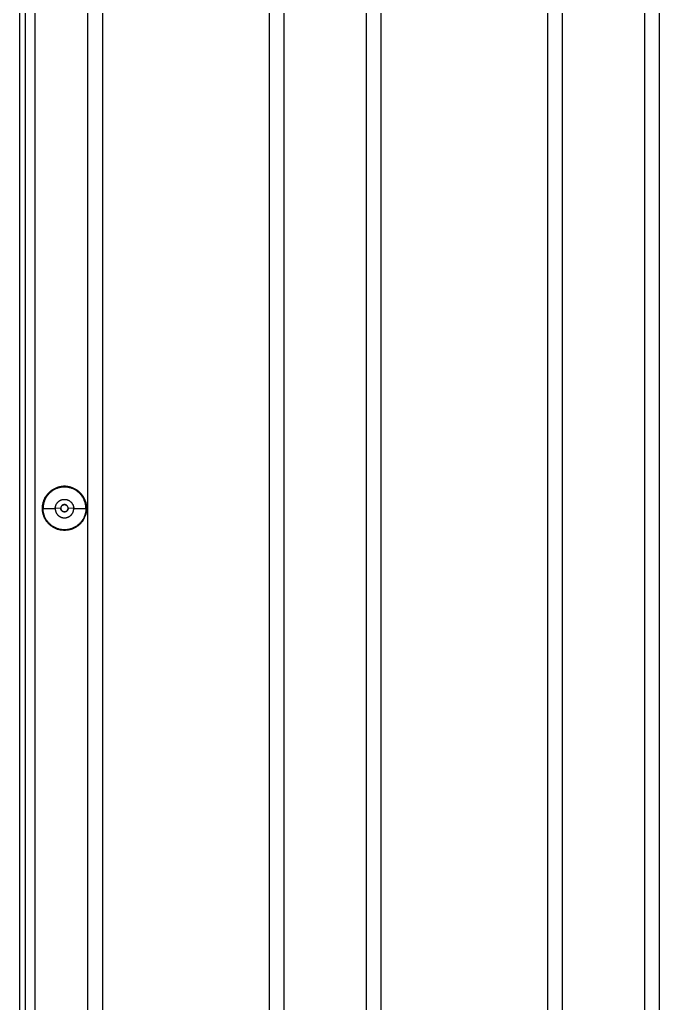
# Model space of a CAD drawing. Header units: millimetres. Extents: x -1283 to 2747, y -259 to 2557.
# Drawn here: x 1142.2 to 1272.4, y 1481.7 to 1682.1 of the extents above; entities that cross this region are included whole.
import ezdxf

# ---------------------------------------------------------------- set-up
doc = ezdxf.new("R2010")
doc.units = ezdxf.units.MM
doc.header["$MEASUREMENT"] = 0
doc.layers.add('Utwórz2D linie widoczne', color=7, linetype='Continuous', true_color=0x000000)

msp = doc.modelspace()

# ---------------------------------------------------------------- linework, layer by layer
at = {"layer": 'Utwórz2D linie widoczne'}
for p, q in [((1142.15, 1341.72), (1142.15, 2061.38)), ((1155.98, 2055.65), (1155.98, 1346.65)), ((1158.98, 2055.65), (1158.98, 1346.65)), ((1192.98, 1346.65), (1192.98, 2055.65)), ((1195.98, 1346.65), (1195.98, 2055.65)), ((1212.68, 2055.65), (1212.68, 1346.65)), ((1215.68, 2055.65), (1215.68, 1346.65)), ((1249.68, 1346.65), (1249.68, 2055.65)), ((1252.68, 1346.65), (1252.68, 2055.65)), ((1269.38, 2055.65), (1269.38, 1346.65)), ((1272.38, 2055.65), (1272.38, 1346.65)), ((1143.27, 2040.3), (1143.27, 1343.15)), ((1145.27, 1343.38), (1145.27, 2031.14)), ((1149.81, 1586.81), (1149.66, 1586.75)), ((1149.73, 1586.77), (1149.88, 1586.82)), ((1149.96, 1586.85), (1149.81, 1586.81)), ((1149.88, 1586.82), (1150.03, 1586.87)), ((1150.11, 1586.9), (1149.96, 1586.85)), ((1150.03, 1586.87), (1150.18, 1586.91)), ((1150.26, 1586.94), (1150.11, 1586.9)), ((1150.18, 1586.91), (1150.34, 1586.94)), ((1150.42, 1586.97), (1150.26, 1586.94)), ((1150.34, 1586.94), (1150.49, 1586.97)), ((1150.51, 1586.83), (1150.36, 1586.8)), ((1150.57, 1586.99), (1150.42, 1586.97)), ((1150.49, 1586.97), (1150.65, 1587)), ((1150.66, 1586.85), (1150.51, 1586.83)), ((1150.72, 1587.02), (1150.57, 1586.99)), ((1150.65, 1587), (1150.8, 1587.02)), ((1150.82, 1586.87), (1150.66, 1586.85)), ((1150.88, 1587.03), (1150.72, 1587.02)), ((1150.8, 1587.02), (1150.96, 1587.03)), ((1150.97, 1586.88), (1150.82, 1586.87)), ((1151.04, 1587.04), (1150.88, 1587.03)), ((1150.96, 1587.03), (1151.11, 1587.04)), ((1151.12, 1586.89), (1150.97, 1586.88)), ((1151.19, 1587.05), (1151.04, 1587.04)), ((1151.11, 1587.04), (1151.27, 1587.04)), ((1151.27, 1586.89), (1151.12, 1586.89)), ((1151.35, 1587.05), (1151.19, 1587.05)), ((1151.27, 1587.04), (1151.43, 1587.04)), ((1151.42, 1586.89), (1151.27, 1586.89)), ((1151.51, 1587.04), (1151.35, 1587.05)), ((1151.57, 1586.88), (1151.42, 1586.89)), ((1151.43, 1587.04), (1151.58, 1587.03)), ((1151.66, 1587.03), (1151.51, 1587.04)), ((1151.73, 1586.87), (1151.57, 1586.88)), ((1151.58, 1587.03), (1151.74, 1587.02)), ((1151.82, 1587.02), (1151.66, 1587.03)), ((1151.88, 1586.85), (1151.73, 1586.87)), ((1151.74, 1587.02), (1151.9, 1587)), ((1151.97, 1586.99), (1151.82, 1587.02)), ((1152.03, 1586.83), (1151.88, 1586.85)), ((1151.9, 1587), (1152.05, 1586.97)), ((1152.13, 1586.97), (1151.97, 1586.99)), ((1152.18, 1586.8), (1152.03, 1586.83)), ((1152.05, 1586.97), (1152.2, 1586.94)), ((1152.28, 1586.94), (1152.13, 1586.97)), ((1152.2, 1586.94), (1152.36, 1586.91)), ((1152.43, 1586.9), (1152.28, 1586.94)), ((1152.36, 1586.91), (1152.51, 1586.87)), ((1152.58, 1586.85), (1152.43, 1586.9)), ((1152.51, 1586.87), (1152.66, 1586.82)), ((1152.73, 1586.81), (1152.58, 1586.85)), ((1152.66, 1586.82), (1152.81, 1586.77)), ((1152.88, 1586.75), (1152.73, 1586.81)), ((1147.42, 1584.88), (1147.34, 1584.75)), ((1147.38, 1584.8), (1147.46, 1584.93)), ((1147.51, 1585.02), (1147.42, 1584.88)), ((1147.46, 1584.93), (1147.54, 1585.06)), ((1147.57, 1584.85), (1147.5, 1584.72)), ((1147.59, 1585.15), (1147.51, 1585.02)), ((1147.54, 1585.06), (1147.63, 1585.19)), ((1147.66, 1584.98), (1147.57, 1584.85)), ((1147.69, 1585.27), (1147.59, 1585.15)), ((1147.63, 1585.19), (1147.73, 1585.32)), ((1147.74, 1585.1), (1147.66, 1584.98)), ((1147.78, 1585.39), (1147.69, 1585.27)), ((1147.73, 1585.32), (1147.83, 1585.44)), ((1147.84, 1585.22), (1147.74, 1585.1)), ((1147.88, 1585.51), (1147.78, 1585.39)), ((1147.83, 1585.44), (1147.93, 1585.56)), ((1147.93, 1585.34), (1147.84, 1585.22)), ((1147.99, 1585.63), (1147.88, 1585.51)), ((1147.93, 1585.56), (1148.04, 1585.67)), ((1148.03, 1585.45), (1147.93, 1585.34)), ((1148.1, 1585.74), (1147.99, 1585.63)), ((1148.14, 1585.57), (1148.03, 1585.45)), ((1148.04, 1585.67), (1148.15, 1585.78)), ((1148.21, 1585.85), (1148.1, 1585.74)), ((1148.24, 1585.67), (1148.14, 1585.57)), ((1148.15, 1585.78), (1148.26, 1585.89)), ((1148.33, 1585.95), (1148.21, 1585.85)), ((1148.35, 1585.78), (1148.24, 1585.67)), ((1148.26, 1585.89), (1148.38, 1585.99)), ((1148.45, 1586.06), (1148.33, 1585.95)), ((1148.47, 1585.88), (1148.35, 1585.78)), ((1148.38, 1585.99), (1148.5, 1586.09)), ((1148.57, 1586.15), (1148.45, 1586.06)), ((1148.59, 1585.97), (1148.47, 1585.88)), ((1148.5, 1586.09), (1148.63, 1586.19)), ((1148.7, 1586.24), (1148.57, 1586.15)), ((1148.71, 1586.06), (1148.59, 1585.97)), ((1148.63, 1586.19), (1148.76, 1586.28)), ((1148.83, 1586.33), (1148.7, 1586.24)), ((1148.83, 1586.15), (1148.71, 1586.06)), ((1148.76, 1586.28), (1148.89, 1586.36)), ((1148.96, 1586.41), (1148.83, 1586.33)), ((1148.96, 1586.23), (1148.83, 1586.15)), ((1148.89, 1586.36), (1149.02, 1586.44)), ((1149.1, 1586.49), (1148.96, 1586.41)), ((1149.09, 1586.31), (1148.96, 1586.23)), ((1149.02, 1586.44), (1149.16, 1586.52)), ((1149.23, 1586.38), (1149.09, 1586.31)), ((1149.24, 1586.56), (1149.1, 1586.49)), ((1149.16, 1586.52), (1149.3, 1586.59)), ((1149.36, 1586.45), (1149.23, 1586.38)), ((1149.38, 1586.63), (1149.24, 1586.56)), ((1149.3, 1586.59), (1149.44, 1586.66)), ((1149.5, 1586.52), (1149.36, 1586.45)), ((1149.52, 1586.7), (1149.38, 1586.63)), ((1149.44, 1586.66), (1149.59, 1586.72)), ((1149.64, 1586.58), (1149.5, 1586.52)), ((1149.66, 1586.75), (1149.52, 1586.7)), ((1149.59, 1586.72), (1149.73, 1586.77)), ((1149.78, 1586.63), (1149.64, 1586.58)), ((1149.92, 1586.68), (1149.78, 1586.63)), ((1150.07, 1586.72), (1149.92, 1586.68)), ((1150.22, 1586.76), (1150.07, 1586.72)), ((1150.36, 1586.8), (1150.22, 1586.76)), ((1152.32, 1586.76), (1152.18, 1586.8)), ((1152.47, 1586.72), (1152.32, 1586.76)), ((1152.62, 1586.68), (1152.47, 1586.72)), ((1152.76, 1586.63), (1152.62, 1586.68)), ((1152.9, 1586.58), (1152.76, 1586.63)), ((1152.81, 1586.77), (1152.95, 1586.72)), ((1153.02, 1586.7), (1152.88, 1586.75)), ((1153.04, 1586.52), (1152.9, 1586.58)), ((1152.95, 1586.72), (1153.1, 1586.66)), ((1153.17, 1586.63), (1153.02, 1586.7)), ((1153.18, 1586.45), (1153.04, 1586.52)), ((1153.1, 1586.66), (1153.24, 1586.59)), ((1153.31, 1586.56), (1153.17, 1586.63)), ((1153.32, 1586.38), (1153.18, 1586.45)), ((1153.24, 1586.59), (1153.38, 1586.52)), ((1153.44, 1586.49), (1153.31, 1586.56)), ((1153.45, 1586.31), (1153.32, 1586.38)), ((1153.38, 1586.52), (1153.52, 1586.44)), ((1153.58, 1586.41), (1153.44, 1586.49)), ((1153.58, 1586.23), (1153.45, 1586.31)), ((1153.52, 1586.44), (1153.65, 1586.36)), ((1153.71, 1586.33), (1153.58, 1586.41)), ((1153.71, 1586.15), (1153.58, 1586.23)), ((1153.65, 1586.36), (1153.78, 1586.28)), ((1153.84, 1586.24), (1153.71, 1586.33)), ((1153.83, 1586.06), (1153.71, 1586.15)), ((1153.78, 1586.28), (1153.91, 1586.19)), ((1153.95, 1585.97), (1153.83, 1586.06)), ((1153.97, 1586.15), (1153.84, 1586.24)), ((1153.91, 1586.19), (1154.04, 1586.09)), ((1154.07, 1585.88), (1153.95, 1585.97)), ((1154.09, 1586.06), (1153.97, 1586.15)), ((1154.04, 1586.09), (1154.16, 1585.99)), ((1154.19, 1585.78), (1154.07, 1585.88)), ((1154.21, 1585.95), (1154.09, 1586.06)), ((1154.16, 1585.99), (1154.28, 1585.89)), ((1154.3, 1585.67), (1154.19, 1585.78)), ((1154.33, 1585.85), (1154.21, 1585.95)), ((1154.28, 1585.89), (1154.39, 1585.78)), ((1154.41, 1585.57), (1154.3, 1585.67)), ((1154.44, 1585.74), (1154.33, 1585.85)), ((1154.39, 1585.78), (1154.5, 1585.67)), ((1154.51, 1585.45), (1154.41, 1585.57)), ((1154.55, 1585.63), (1154.44, 1585.74)), ((1154.5, 1585.67), (1154.61, 1585.56)), ((1154.61, 1585.34), (1154.51, 1585.45)), ((1154.66, 1585.51), (1154.55, 1585.63)), ((1154.61, 1585.56), (1154.71, 1585.44)), ((1154.71, 1585.22), (1154.61, 1585.34)), ((1154.76, 1585.39), (1154.66, 1585.51)), ((1154.71, 1585.44), (1154.81, 1585.32)), ((1154.8, 1585.1), (1154.71, 1585.22)), ((1154.86, 1585.27), (1154.76, 1585.39)), ((1154.88, 1584.98), (1154.8, 1585.1)), ((1154.81, 1585.32), (1154.91, 1585.19)), ((1154.95, 1585.15), (1154.86, 1585.27)), ((1154.97, 1584.85), (1154.88, 1584.98)), ((1154.91, 1585.19), (1155, 1585.06)), ((1155.04, 1585.02), (1154.95, 1585.15)), ((1155.05, 1584.72), (1154.97, 1584.85)), ((1155, 1585.06), (1155.08, 1584.93)), ((1155.12, 1584.88), (1155.04, 1585.02)), ((1155.08, 1584.93), (1155.16, 1584.8)), ((1155.2, 1584.75), (1155.12, 1584.88)), ((1146.77, 1582.71), (1146.78, 1582.87)), ((1146.78, 1582.87), (1146.8, 1583.02)), ((1146.8, 1583.02), (1146.82, 1583.18)), ((1146.82, 1583.18), (1146.84, 1583.33)), ((1146.84, 1583.33), (1146.87, 1583.49)), ((1146.87, 1583.49), (1146.91, 1583.64)), ((1146.93, 1583.74), (1146.89, 1583.59)), ((1146.91, 1583.64), (1146.95, 1583.79)), ((1146.92, 1582.84), (1146.91, 1582.69)), ((1146.93, 1583), (1146.92, 1582.84)), ((1146.97, 1583.89), (1146.93, 1583.74)), ((1146.95, 1583.15), (1146.93, 1583)), ((1146.95, 1583.79), (1146.99, 1583.94)), ((1146.98, 1583.3), (1146.95, 1583.15)), ((1147.02, 1584.04), (1146.97, 1583.89)), ((1147, 1583.45), (1146.98, 1583.3)), ((1146.99, 1583.94), (1147.04, 1584.09)), ((1147.04, 1583.59), (1147, 1583.45)), ((1147.08, 1584.18), (1147.02, 1584.04)), ((1147.04, 1584.09), (1147.1, 1584.24)), ((1147.08, 1583.74), (1147.04, 1583.59)), ((1147.14, 1584.33), (1147.08, 1584.18)), ((1147.12, 1583.89), (1147.08, 1583.74)), ((1147.1, 1584.24), (1147.16, 1584.38)), ((1147.17, 1584.03), (1147.12, 1583.89)), ((1147.2, 1584.47), (1147.14, 1584.33)), ((1147.16, 1584.38), (1147.23, 1584.52)), ((1147.23, 1584.17), (1147.17, 1584.03)), ((1147.27, 1584.61), (1147.2, 1584.47)), ((1147.23, 1584.52), (1147.3, 1584.66)), ((1147.29, 1584.31), (1147.23, 1584.17)), ((1147.34, 1584.75), (1147.27, 1584.61)), ((1147.35, 1584.45), (1147.29, 1584.31)), ((1147.3, 1584.66), (1147.38, 1584.8)), ((1147.42, 1584.59), (1147.35, 1584.45)), ((1147.5, 1584.72), (1147.42, 1584.59)), ((1149.4, 1582.76), (1149.41, 1582.83)), ((1149.41, 1582.83), (1149.43, 1582.89)), ((1149.43, 1582.89), (1149.44, 1582.96)), ((1149.44, 1582.96), (1149.46, 1583.02)), ((1149.46, 1583.02), (1149.48, 1583.08)), ((1149.48, 1583.08), (1149.5, 1583.14)), ((1149.5, 1583.14), (1149.52, 1583.21)), ((1149.52, 1583.21), (1149.55, 1583.27)), ((1149.55, 1583.27), (1149.58, 1583.33)), ((1149.58, 1583.33), (1149.61, 1583.38)), ((1149.61, 1583.38), (1149.64, 1583.44)), ((1149.64, 1583.44), (1149.67, 1583.5)), ((1149.67, 1583.5), (1149.71, 1583.55)), ((1149.71, 1583.55), (1149.75, 1583.61)), ((1149.75, 1583.61), (1149.79, 1583.66)), ((1149.79, 1583.66), (1149.83, 1583.71)), ((1149.83, 1583.71), (1149.87, 1583.76)), ((1149.87, 1583.76), (1149.91, 1583.81)), ((1149.91, 1583.81), (1149.96, 1583.85)), ((1149.96, 1583.85), (1150.01, 1583.9)), ((1150.01, 1583.9), (1150.06, 1583.94)), ((1150.06, 1583.94), (1150.11, 1583.98)), ((1150.11, 1583.98), (1150.16, 1584.02)), ((1150.16, 1584.02), (1150.22, 1584.06)), ((1150.22, 1584.06), (1150.27, 1584.1)), ((1150.27, 1584.1), (1150.33, 1584.13)), ((1150.33, 1584.13), (1150.39, 1584.16)), ((1150.39, 1584.16), (1150.44, 1584.19)), ((1150.44, 1584.19), (1150.5, 1584.22)), ((1150.5, 1584.22), (1150.56, 1584.25)), ((1150.56, 1584.25), (1150.63, 1584.27)), ((1150.57, 1582.84), (1150.56, 1582.82)), ((1150.56, 1582.82), (1150.56, 1582.79)), ((1150.58, 1582.87), (1150.57, 1582.84)), ((1150.59, 1582.89), (1150.58, 1582.87)), ((1150.61, 1582.91), (1150.59, 1582.89)), ((1150.62, 1582.94), (1150.61, 1582.91)), ((1150.63, 1582.96), (1150.62, 1582.94)), ((1150.63, 1584.27), (1150.69, 1584.29)), ((1150.65, 1582.98), (1150.63, 1582.96)), ((1150.66, 1583), (1150.65, 1582.98)), ((1150.68, 1583.02), (1150.66, 1583)), ((1150.69, 1583.04), (1150.68, 1583.02)), ((1150.69, 1584.29), (1150.75, 1584.31)), ((1150.71, 1583.06), (1150.69, 1583.04)), ((1150.73, 1583.08), (1150.71, 1583.06)), ((1150.74, 1583.1), (1150.73, 1583.08)), ((1150.76, 1583.12), (1150.74, 1583.1)), ((1150.75, 1584.31), (1150.81, 1584.33)), ((1150.78, 1583.13), (1150.76, 1583.12)), ((1150.8, 1583.15), (1150.78, 1583.13)), ((1150.82, 1583.17), (1150.8, 1583.15)), ((1150.81, 1584.33), (1150.88, 1584.34)), ((1150.84, 1583.18), (1150.82, 1583.17)), ((1150.87, 1583.2), (1150.84, 1583.18)), ((1150.86, 1583.2), (1150.88, 1583.21)), ((1150.89, 1583.21), (1150.87, 1583.2)), ((1150.88, 1584.34), (1150.94, 1584.35)), ((1150.88, 1583.21), (1150.9, 1583.22)), ((1150.91, 1583.22), (1150.89, 1583.21)), ((1150.9, 1583.22), (1150.93, 1583.23)), ((1150.93, 1583.23), (1150.91, 1583.22)), ((1150.93, 1583.23), (1150.95, 1583.25)), ((1150.96, 1583.25), (1150.93, 1583.23)), ((1150.94, 1584.35), (1151.01, 1584.36)), ((1150.95, 1583.25), (1150.97, 1583.26)), ((1150.98, 1583.26), (1150.96, 1583.25)), ((1150.97, 1583.26), (1151, 1583.27)), ((1151, 1583.27), (1150.98, 1583.26)), ((1151.03, 1583.28), (1151, 1583.27)), ((1151, 1583.27), (1151.02, 1583.27)), ((1151.01, 1584.36), (1151.07, 1584.37)), ((1151.02, 1583.27), (1151.04, 1583.28)), ((1151.05, 1583.28), (1151.03, 1583.28)), ((1151.04, 1583.28), (1151.07, 1583.29)), ((1151.08, 1583.29), (1151.05, 1583.28)), ((1151.07, 1584.37), (1151.14, 1584.38)), ((1151.07, 1583.29), (1151.09, 1583.3)), ((1151.1, 1583.3), (1151.08, 1583.29)), ((1151.09, 1583.3), (1151.12, 1583.3)), ((1151.13, 1583.3), (1151.1, 1583.3)), ((1151.12, 1583.3), (1151.14, 1583.31)), ((1151.15, 1583.31), (1151.13, 1583.3)), ((1151.14, 1584.38), (1151.2, 1584.38)), ((1151.14, 1583.31), (1151.17, 1583.31)), ((1151.18, 1583.31), (1151.15, 1583.31)), ((1151.17, 1583.31), (1151.19, 1583.31)), ((1151.21, 1583.31), (1151.18, 1583.31)), ((1151.19, 1583.31), (1151.22, 1583.32)), ((1151.2, 1584.38), (1151.27, 1584.38)), ((1151.23, 1583.31), (1151.21, 1583.31)), ((1151.22, 1583.32), (1151.25, 1583.32)), ((1151.26, 1583.31), (1151.23, 1583.31)), ((1151.25, 1583.32), (1151.27, 1583.32)), ((1151.28, 1583.31), (1151.26, 1583.31)), ((1151.27, 1584.38), (1151.34, 1584.38)), ((1151.27, 1583.32), (1151.3, 1583.32)), ((1151.31, 1583.31), (1151.28, 1583.31)), ((1151.3, 1583.32), (1151.32, 1583.32)), ((1151.34, 1583.31), (1151.31, 1583.31)), ((1151.32, 1583.32), (1151.35, 1583.31)), ((1151.34, 1584.38), (1151.4, 1584.38)), ((1151.36, 1583.31), (1151.34, 1583.31)), ((1151.35, 1583.31), (1151.37, 1583.31)), ((1151.39, 1583.31), (1151.36, 1583.31)), ((1151.37, 1583.31), (1151.4, 1583.31)), ((1151.41, 1583.3), (1151.39, 1583.31)), ((1151.4, 1584.38), (1151.47, 1584.37)), ((1151.4, 1583.31), (1151.42, 1583.3)), ((1151.44, 1583.3), (1151.41, 1583.3)), ((1151.42, 1583.3), (1151.45, 1583.3)), ((1151.46, 1583.29), (1151.44, 1583.3)), ((1151.45, 1583.3), (1151.47, 1583.29)), ((1151.49, 1583.28), (1151.46, 1583.29)), ((1151.47, 1584.37), (1151.53, 1584.36)), ((1151.47, 1583.29), (1151.5, 1583.28)), ((1151.51, 1583.28), (1151.49, 1583.28)), ((1151.5, 1583.28), (1151.52, 1583.27)), ((1151.54, 1583.27), (1151.51, 1583.28)), ((1151.52, 1583.27), (1151.55, 1583.27)), ((1151.53, 1584.36), (1151.6, 1584.35)), ((1151.56, 1583.26), (1151.54, 1583.27)), ((1151.55, 1583.27), (1151.57, 1583.26)), ((1151.58, 1583.25), (1151.56, 1583.26)), ((1151.57, 1583.26), (1151.59, 1583.25)), ((1151.61, 1583.23), (1151.58, 1583.25)), ((1151.59, 1583.25), (1151.61, 1583.23)), ((1151.6, 1584.35), (1151.66, 1584.34)), ((1151.61, 1583.23), (1151.64, 1583.22)), ((1151.63, 1583.22), (1151.61, 1583.23)), ((1151.65, 1583.21), (1151.63, 1583.22)), ((1151.64, 1583.22), (1151.66, 1583.21)), ((1151.68, 1583.2), (1151.65, 1583.21)), ((1151.66, 1584.34), (1151.73, 1584.33)), ((1151.66, 1583.21), (1151.68, 1583.2)), ((1151.7, 1583.18), (1151.68, 1583.2)), ((1151.72, 1583.17), (1151.7, 1583.18)), ((1151.74, 1583.15), (1151.72, 1583.17)), ((1151.73, 1584.33), (1151.79, 1584.31)), ((1151.76, 1583.13), (1151.74, 1583.15)), ((1151.78, 1583.12), (1151.76, 1583.13)), ((1151.8, 1583.1), (1151.78, 1583.12)), ((1151.79, 1584.31), (1151.85, 1584.29)), ((1151.81, 1583.08), (1151.8, 1583.1)), ((1151.83, 1583.06), (1151.81, 1583.08)), ((1151.85, 1583.04), (1151.83, 1583.06)), ((1151.85, 1584.29), (1151.92, 1584.27)), ((1151.87, 1583.02), (1151.85, 1583.04)), ((1151.88, 1583), (1151.87, 1583.02)), ((1151.9, 1582.98), (1151.88, 1583)), ((1151.91, 1582.96), (1151.9, 1582.98)), ((1151.92, 1582.94), (1151.91, 1582.96)), ((1151.92, 1584.27), (1151.98, 1584.25)), ((1151.94, 1582.91), (1151.92, 1582.94)), ((1151.95, 1582.89), (1151.94, 1582.91)), ((1151.96, 1582.87), (1151.95, 1582.89)), ((1151.97, 1582.84), (1151.96, 1582.87)), ((1151.98, 1582.82), (1151.97, 1582.84)), ((1151.98, 1584.25), (1152.04, 1584.22)), ((1151.99, 1582.79), (1151.98, 1582.82)), ((1152.04, 1584.22), (1152.1, 1584.19)), ((1152.1, 1584.19), (1152.16, 1584.16)), ((1152.16, 1584.16), (1152.21, 1584.13)), ((1152.21, 1584.13), (1152.27, 1584.1)), ((1152.27, 1584.1), (1152.32, 1584.06)), ((1152.32, 1584.06), (1152.38, 1584.02)), ((1152.38, 1584.02), (1152.43, 1583.98)), ((1152.43, 1583.98), (1152.48, 1583.94)), ((1152.48, 1583.94), (1152.53, 1583.9)), ((1152.53, 1583.9), (1152.58, 1583.85)), ((1152.58, 1583.85), (1152.63, 1583.81)), ((1152.63, 1583.81), (1152.67, 1583.76)), ((1152.67, 1583.76), (1152.71, 1583.71)), ((1152.71, 1583.71), (1152.76, 1583.66)), ((1152.76, 1583.66), (1152.8, 1583.61)), ((1152.8, 1583.61), (1152.83, 1583.55)), ((1152.83, 1583.55), (1152.87, 1583.5)), ((1152.87, 1583.5), (1152.9, 1583.44)), ((1152.9, 1583.44), (1152.94, 1583.38)), ((1152.94, 1583.38), (1152.97, 1583.33)), ((1152.97, 1583.33), (1152.99, 1583.27)), ((1152.99, 1583.27), (1153.02, 1583.21)), ((1153.02, 1583.21), (1153.04, 1583.14)), ((1153.04, 1583.14), (1153.06, 1583.08)), ((1153.06, 1583.08), (1153.08, 1583.02)), ((1153.08, 1583.02), (1153.1, 1582.96)), ((1153.1, 1582.96), (1153.12, 1582.89)), ((1153.12, 1582.89), (1153.13, 1582.83)), ((1153.13, 1582.83), (1153.14, 1582.76)), ((1155.12, 1584.59), (1155.05, 1584.72)), ((1155.19, 1584.45), (1155.12, 1584.59)), ((1155.16, 1584.8), (1155.24, 1584.66)), ((1155.25, 1584.31), (1155.19, 1584.45)), ((1155.27, 1584.61), (1155.2, 1584.75)), ((1155.24, 1584.66), (1155.31, 1584.52)), ((1155.31, 1584.17), (1155.25, 1584.31)), ((1155.34, 1584.47), (1155.27, 1584.61)), ((1155.31, 1584.52), (1155.38, 1584.38)), ((1155.37, 1584.03), (1155.31, 1584.17)), ((1155.41, 1584.33), (1155.34, 1584.47)), ((1155.42, 1583.89), (1155.37, 1584.03)), ((1155.38, 1584.38), (1155.44, 1584.24)), ((1155.47, 1584.18), (1155.41, 1584.33)), ((1155.46, 1583.74), (1155.42, 1583.89)), ((1155.44, 1584.24), (1155.5, 1584.09)), ((1155.5, 1583.59), (1155.46, 1583.74)), ((1155.52, 1584.04), (1155.47, 1584.18)), ((1155.5, 1584.09), (1155.55, 1583.94)), ((1155.54, 1583.45), (1155.5, 1583.59)), ((1155.57, 1583.89), (1155.52, 1584.04)), ((1155.57, 1583.3), (1155.54, 1583.45)), ((1155.55, 1583.94), (1155.59, 1583.79)), ((1155.61, 1583.74), (1155.57, 1583.89)), ((1155.59, 1583.15), (1155.57, 1583.3)), ((1155.59, 1583.79), (1155.63, 1583.64)), ((1155.61, 1583), (1155.59, 1583.15)), ((1155.65, 1583.59), (1155.61, 1583.74)), ((1155.62, 1582.84), (1155.61, 1583)), ((1155.63, 1582.69), (1155.62, 1582.84)), ((1155.63, 1583.64), (1155.67, 1583.49)), ((1155.67, 1583.49), (1155.7, 1583.33)), ((1155.7, 1583.33), (1155.73, 1583.18)), ((1155.73, 1583.18), (1155.74, 1583.02)), ((1155.74, 1583.02), (1155.76, 1582.87)), ((1155.76, 1582.87), (1155.77, 1582.71)), ((1146.77, 1582.55), (1146.77, 1582.71)), ((1146.91, 1582.54), (1146.77, 1582.55)), ((1146.77, 1582.4), (1146.77, 1582.55)), ((1146.78, 1582.24), (1146.77, 1582.4)), ((1146.8, 1582.08), (1146.78, 1582.24)), ((1146.82, 1581.93), (1146.8, 1582.08)), ((1146.84, 1581.77), (1146.82, 1581.93)), ((1146.87, 1581.62), (1146.84, 1581.77)), ((1146.91, 1581.47), (1146.87, 1581.62)), ((1146.91, 1582.69), (1146.91, 1582.54)), ((1146.91, 1582.39), (1146.91, 1582.54)), ((1146.91, 1582.54), (1149.38, 1582.5)), ((1146.92, 1582.24), (1146.91, 1582.39)), ((1146.95, 1581.32), (1146.91, 1581.47)), ((1146.92, 1581.42), (1146.91, 1581.46)), ((1146.93, 1582.09), (1146.92, 1582.24)), ((1146.95, 1581.93), (1146.93, 1582.09)), ((1146.94, 1581.32), (1146.93, 1581.35)), ((1146.98, 1581.78), (1146.95, 1581.93)), ((1146.99, 1581.17), (1146.95, 1581.32)), ((1147, 1581.64), (1146.98, 1581.78)), ((1147.04, 1581.02), (1146.99, 1581.17)), ((1147.04, 1581.49), (1147, 1581.64)), ((1147.08, 1581.34), (1147.04, 1581.49)), ((1147.1, 1580.87), (1147.04, 1581.02)), ((1147.12, 1581.19), (1147.08, 1581.34)), ((1147.16, 1580.73), (1147.1, 1580.87)), ((1147.17, 1581.05), (1147.12, 1581.19)), ((1147.23, 1580.91), (1147.17, 1581.05)), ((1147.29, 1580.77), (1147.23, 1580.91)), ((1149.38, 1582.57), (1149.39, 1582.63)), ((1150.52, 1582.57), (1149.38, 1582.5)), ((1149.38, 1582.5), (1149.38, 1582.57)), ((1149.38, 1582.5), (1149.38, 1582.43)), ((1149.38, 1582.43), (1149.39, 1582.37)), ((1149.39, 1582.7), (1149.4, 1582.76)), ((1149.39, 1582.63), (1149.39, 1582.7)), ((1149.39, 1582.37), (1149.39, 1582.3)), ((1149.39, 1582.3), (1149.4, 1582.24)), ((1149.4, 1582.24), (1149.41, 1582.17)), ((1149.41, 1582.17), (1149.43, 1582.11)), ((1149.43, 1582.11), (1149.44, 1582.04)), ((1149.44, 1582.04), (1149.46, 1581.98)), ((1149.46, 1581.98), (1149.48, 1581.92)), ((1149.48, 1581.92), (1149.5, 1581.86)), ((1149.5, 1581.86), (1149.52, 1581.79)), ((1149.52, 1581.79), (1149.55, 1581.73)), ((1149.55, 1581.73), (1149.58, 1581.67)), ((1149.58, 1581.67), (1149.61, 1581.62)), ((1149.61, 1581.62), (1149.64, 1581.56)), ((1149.64, 1581.56), (1149.67, 1581.5)), ((1149.67, 1581.5), (1149.71, 1581.45)), ((1149.71, 1581.45), (1149.75, 1581.39)), ((1149.75, 1581.39), (1149.79, 1581.34)), ((1149.79, 1581.34), (1149.83, 1581.29)), ((1149.83, 1581.29), (1149.87, 1581.24)), ((1149.87, 1581.24), (1149.91, 1581.19)), ((1149.91, 1581.19), (1149.96, 1581.15)), ((1149.96, 1581.15), (1150.01, 1581.1)), ((1150.01, 1581.1), (1150.06, 1581.06)), ((1150.06, 1581.06), (1150.11, 1581.02)), ((1150.11, 1581.02), (1150.16, 1580.98)), ((1150.16, 1580.98), (1150.22, 1580.94)), ((1150.22, 1580.94), (1150.27, 1580.9)), ((1150.27, 1580.9), (1150.33, 1580.87)), ((1150.33, 1580.87), (1150.39, 1580.84)), ((1150.39, 1580.84), (1150.44, 1580.81)), ((1150.44, 1580.81), (1150.5, 1580.78)), ((1150.53, 1582.67), (1150.52, 1582.64)), ((1150.52, 1582.64), (1150.52, 1582.62)), ((1150.52, 1582.62), (1150.52, 1582.59)), ((1150.52, 1582.59), (1150.52, 1582.56)), ((1150.52, 1582.54), (1150.52, 1582.57)), ((1150.52, 1582.56), (1150.52, 1582.54)), ((1150.52, 1582.51), (1150.52, 1582.54)), ((1150.52, 1582.54), (1150.53, 1582.51)), ((1150.53, 1582.49), (1150.52, 1582.51)), ((1150.54, 1582.72), (1150.53, 1582.69)), ((1150.53, 1582.69), (1150.53, 1582.67)), ((1150.53, 1582.51), (1150.53, 1582.49)), ((1150.53, 1582.46), (1150.53, 1582.49)), ((1150.53, 1582.49), (1150.54, 1582.46)), ((1150.53, 1582.44), (1150.53, 1582.46)), ((1150.54, 1582.41), (1150.53, 1582.44)), ((1150.55, 1582.77), (1150.54, 1582.74)), ((1150.54, 1582.74), (1150.54, 1582.72)), ((1150.54, 1582.46), (1150.54, 1582.44)), ((1150.54, 1582.44), (1150.55, 1582.41)), ((1150.54, 1582.39), (1150.54, 1582.41)), ((1150.55, 1582.36), (1150.54, 1582.39)), ((1150.56, 1582.79), (1150.55, 1582.77)), ((1150.55, 1582.41), (1150.56, 1582.39)), ((1150.56, 1582.34), (1150.55, 1582.36)), ((1150.56, 1582.39), (1150.56, 1582.36)), ((1150.56, 1582.36), (1150.57, 1582.34)), ((1150.57, 1582.31), (1150.56, 1582.34)), ((1150.57, 1582.34), (1150.58, 1582.31)), ((1150.58, 1582.29), (1150.57, 1582.31)), ((1150.58, 1582.31), (1150.59, 1582.29)), ((1150.59, 1582.26), (1150.58, 1582.29)), ((1150.59, 1582.29), (1150.61, 1582.27)), ((1150.6, 1582.24), (1150.59, 1582.26)), ((1150.61, 1582.22), (1150.6, 1582.24)), ((1150.61, 1582.27), (1150.62, 1582.24)), ((1150.62, 1582.19), (1150.61, 1582.22)), ((1150.62, 1582.24), (1150.63, 1582.22)), ((1150.64, 1582.17), (1150.62, 1582.19)), ((1150.63, 1582.22), (1150.64, 1582.2)), ((1150.64, 1582.2), (1150.66, 1582.18)), ((1150.65, 1582.15), (1150.64, 1582.17)), ((1150.67, 1582.13), (1150.65, 1582.15)), ((1150.66, 1582.18), (1150.68, 1582.16)), ((1150.68, 1582.11), (1150.67, 1582.13)), ((1150.68, 1582.16), (1150.69, 1582.14)), ((1150.7, 1582.09), (1150.68, 1582.11)), ((1150.69, 1582.14), (1150.71, 1582.12)), ((1150.72, 1582.07), (1150.7, 1582.09)), ((1150.71, 1582.12), (1150.73, 1582.1)), ((1150.73, 1582.05), (1150.72, 1582.07)), ((1150.73, 1582.1), (1150.74, 1582.08)), ((1150.75, 1582.03), (1150.73, 1582.05)), ((1150.74, 1582.08), (1150.76, 1582.06)), ((1150.77, 1582.01), (1150.75, 1582.03)), ((1150.76, 1582.06), (1150.78, 1582.04)), ((1150.79, 1582), (1150.77, 1582.01)), ((1150.78, 1582.04), (1150.8, 1582.03)), ((1150.81, 1581.98), (1150.79, 1582)), ((1150.8, 1582.03), (1150.82, 1582.01)), ((1150.83, 1581.96), (1150.81, 1581.98)), ((1150.82, 1582.01), (1150.84, 1582)), ((1150.85, 1581.95), (1150.83, 1581.96)), ((1150.84, 1582), (1150.87, 1581.98)), ((1150.87, 1581.93), (1150.85, 1581.95)), ((1150.87, 1581.98), (1150.89, 1581.97)), ((1150.9, 1581.92), (1150.87, 1581.93)), ((1150.89, 1581.97), (1150.91, 1581.96)), ((1150.92, 1581.91), (1150.9, 1581.92)), ((1150.91, 1581.96), (1150.93, 1581.94)), ((1150.94, 1581.9), (1150.92, 1581.91)), ((1150.93, 1581.94), (1150.96, 1581.93)), ((1150.97, 1581.89), (1150.94, 1581.9)), ((1150.96, 1581.93), (1150.98, 1581.92)), ((1150.99, 1581.88), (1150.97, 1581.89)), ((1150.98, 1581.92), (1151, 1581.91)), ((1151.02, 1581.87), (1150.99, 1581.88)), ((1151, 1581.91), (1151.03, 1581.9)), ((1151.04, 1581.86), (1151.02, 1581.87)), ((1151.03, 1581.9), (1151.05, 1581.89)), ((1151.06, 1581.85), (1151.04, 1581.86)), ((1151.05, 1581.89), (1151.08, 1581.89)), ((1151.09, 1581.84), (1151.06, 1581.85)), ((1151.08, 1581.89), (1151.1, 1581.88)), ((1151.12, 1581.84), (1151.09, 1581.84)), ((1151.1, 1581.88), (1151.13, 1581.88)), ((1151.14, 1581.83), (1151.12, 1581.84)), ((1151.13, 1581.88), (1151.15, 1581.87)), ((1151.17, 1581.83), (1151.14, 1581.83)), ((1151.15, 1581.87), (1151.18, 1581.87)), ((1151.19, 1581.83), (1151.17, 1581.83)), ((1151.18, 1581.87), (1151.21, 1581.87)), ((1151.22, 1581.82), (1151.19, 1581.83)), ((1151.21, 1581.87), (1151.23, 1581.86)), ((1151.24, 1581.82), (1151.22, 1581.82)), ((1151.23, 1581.86), (1151.26, 1581.86)), ((1151.27, 1581.82), (1151.24, 1581.82)), ((1151.26, 1581.86), (1151.28, 1581.86)), ((1151.3, 1581.82), (1151.27, 1581.82)), ((1151.28, 1581.86), (1151.31, 1581.86)), ((1151.32, 1581.82), (1151.3, 1581.82)), ((1151.31, 1581.86), (1151.34, 1581.87)), ((1151.35, 1581.83), (1151.32, 1581.82)), ((1151.34, 1581.87), (1151.36, 1581.87)), ((1151.37, 1581.83), (1151.35, 1581.83)), ((1151.36, 1581.87), (1151.39, 1581.87)), ((1151.4, 1581.83), (1151.37, 1581.83)), ((1151.39, 1581.87), (1151.41, 1581.88)), ((1151.43, 1581.84), (1151.4, 1581.83)), ((1151.41, 1581.88), (1151.44, 1581.88)), ((1151.45, 1581.84), (1151.43, 1581.84)), ((1151.44, 1581.88), (1151.46, 1581.89)), ((1151.48, 1581.85), (1151.45, 1581.84)), ((1151.46, 1581.89), (1151.49, 1581.89)), ((1151.5, 1581.86), (1151.48, 1581.85)), ((1151.49, 1581.89), (1151.51, 1581.9)), ((1151.53, 1581.87), (1151.5, 1581.86)), ((1151.51, 1581.9), (1151.54, 1581.91)), ((1151.55, 1581.88), (1151.53, 1581.87)), ((1151.54, 1581.91), (1151.56, 1581.92)), ((1151.57, 1581.89), (1151.55, 1581.88)), ((1151.56, 1581.92), (1151.59, 1581.93)), ((1151.6, 1581.9), (1151.57, 1581.89)), ((1151.59, 1581.93), (1151.61, 1581.94)), ((1151.62, 1581.91), (1151.6, 1581.9)), ((1151.61, 1581.94), (1151.63, 1581.96)), ((1151.64, 1581.92), (1151.62, 1581.91)), ((1151.63, 1581.96), (1151.65, 1581.97)), ((1151.67, 1581.93), (1151.64, 1581.92)), ((1151.65, 1581.97), (1151.68, 1581.98)), ((1151.69, 1581.95), (1151.67, 1581.93)), ((1151.68, 1581.98), (1151.7, 1582)), ((1151.71, 1581.96), (1151.69, 1581.95)), ((1151.7, 1582), (1151.72, 1582.01)), ((1151.73, 1581.98), (1151.71, 1581.96)), ((1151.72, 1582.01), (1151.74, 1582.03)), ((1151.75, 1582), (1151.73, 1581.98)), ((1151.74, 1582.03), (1151.76, 1582.04)), ((1151.77, 1582.01), (1151.75, 1582)), ((1151.76, 1582.04), (1151.78, 1582.06)), ((1151.79, 1582.03), (1151.77, 1582.01)), ((1151.78, 1582.06), (1151.8, 1582.08)), ((1151.81, 1582.05), (1151.79, 1582.03)), ((1151.8, 1582.08), (1151.82, 1582.1)), ((1151.83, 1582.07), (1151.81, 1582.05)), ((1151.82, 1582.1), (1151.83, 1582.12)), ((1151.83, 1582.12), (1151.85, 1582.14)), ((1151.84, 1582.09), (1151.83, 1582.07)), ((1151.86, 1582.11), (1151.84, 1582.09)), ((1151.85, 1582.14), (1151.87, 1582.16)), ((1151.88, 1582.13), (1151.86, 1582.11)), ((1151.87, 1582.16), (1151.88, 1582.18)), ((1151.88, 1582.18), (1151.9, 1582.2)), ((1151.89, 1582.15), (1151.88, 1582.13)), ((1151.9, 1582.17), (1151.89, 1582.15)), ((1151.9, 1582.2), (1151.91, 1582.22)), ((1151.92, 1582.19), (1151.9, 1582.17)), ((1151.91, 1582.22), (1151.92, 1582.24)), ((1151.92, 1582.24), (1151.94, 1582.27)), ((1151.93, 1582.22), (1151.92, 1582.19)), ((1151.94, 1582.24), (1151.93, 1582.22)), ((1151.94, 1582.27), (1151.95, 1582.29)), ((1151.95, 1582.26), (1151.94, 1582.24)), ((1151.95, 1582.29), (1151.96, 1582.31)), ((1151.96, 1582.29), (1151.95, 1582.26)), ((1151.96, 1582.31), (1151.97, 1582.34)), ((1151.97, 1582.31), (1151.96, 1582.29)), ((1151.97, 1582.34), (1151.98, 1582.36)), ((1151.98, 1582.34), (1151.97, 1582.31)), ((1151.98, 1582.36), (1151.99, 1582.39)), ((1151.99, 1582.36), (1151.98, 1582.34)), ((1151.99, 1582.77), (1151.99, 1582.79)), ((1152, 1582.74), (1151.99, 1582.77)), ((1151.99, 1582.41), (1152, 1582.44)), ((1151.99, 1582.39), (1151.99, 1582.41)), ((1152, 1582.39), (1151.99, 1582.36)), ((1152, 1582.72), (1152, 1582.74)), ((1152.01, 1582.69), (1152, 1582.72)), ((1152, 1582.44), (1152.01, 1582.46)), ((1152.01, 1582.44), (1152, 1582.41)), ((1152, 1582.41), (1152, 1582.39)), ((1152.01, 1582.67), (1152.01, 1582.69)), ((1152.02, 1582.64), (1152.01, 1582.67)), ((1152.01, 1582.51), (1152.02, 1582.54)), ((1152.01, 1582.49), (1152.01, 1582.51)), ((1152.02, 1582.49), (1152.01, 1582.46)), ((1152.01, 1582.46), (1152.01, 1582.49)), ((1152.01, 1582.46), (1152.01, 1582.44)), ((1152.02, 1582.62), (1152.02, 1582.64)), ((1152.02, 1582.59), (1152.02, 1582.62)), ((1152.02, 1582.56), (1152.02, 1582.59)), ((1152.02, 1582.57), (1152.02, 1582.54)), ((1153.16, 1582.5), (1152.02, 1582.57)), ((1152.02, 1582.54), (1152.02, 1582.56)), ((1152.02, 1582.54), (1152.02, 1582.51)), ((1152.02, 1582.51), (1152.02, 1582.49)), ((1152.04, 1580.78), (1152.1, 1580.81)), ((1152.1, 1580.81), (1152.16, 1580.84)), ((1152.16, 1580.84), (1152.21, 1580.87)), ((1152.21, 1580.87), (1152.27, 1580.9)), ((1152.27, 1580.9), (1152.32, 1580.94)), ((1152.32, 1580.94), (1152.38, 1580.98)), ((1152.38, 1580.98), (1152.43, 1581.02)), ((1152.43, 1581.02), (1152.48, 1581.06)), ((1152.48, 1581.06), (1152.53, 1581.1)), ((1152.53, 1581.1), (1152.58, 1581.15)), ((1152.58, 1581.15), (1152.63, 1581.19)), ((1152.63, 1581.19), (1152.67, 1581.24)), ((1152.67, 1581.24), (1152.71, 1581.29)), ((1152.71, 1581.29), (1152.76, 1581.34)), ((1152.76, 1581.34), (1152.8, 1581.39)), ((1152.8, 1581.39), (1152.83, 1581.45)), ((1152.83, 1581.45), (1152.87, 1581.5)), ((1152.87, 1581.5), (1152.9, 1581.56)), ((1152.9, 1581.56), (1152.94, 1581.62)), ((1152.94, 1581.62), (1152.97, 1581.67)), ((1152.97, 1581.67), (1152.99, 1581.73)), ((1152.99, 1581.73), (1153.02, 1581.79)), ((1153.02, 1581.79), (1153.04, 1581.86)), ((1153.04, 1581.86), (1153.06, 1581.92)), ((1153.06, 1581.92), (1153.08, 1581.98)), ((1153.08, 1581.98), (1153.1, 1582.04)), ((1153.1, 1582.04), (1153.12, 1582.11)), ((1153.12, 1582.11), (1153.13, 1582.17)), ((1153.13, 1582.17), (1153.14, 1582.24)), ((1153.14, 1582.76), (1153.15, 1582.7)), ((1153.14, 1582.24), (1153.15, 1582.3)), ((1153.15, 1582.7), (1153.15, 1582.63)), ((1153.15, 1582.63), (1153.16, 1582.57)), ((1153.15, 1582.37), (1153.16, 1582.43)), ((1153.15, 1582.3), (1153.15, 1582.37)), ((1153.16, 1582.57), (1153.16, 1582.5)), ((1153.16, 1582.5), (1155.63, 1582.54)), ((1153.16, 1582.43), (1153.16, 1582.5)), ((1155.31, 1580.91), (1155.25, 1580.77)), ((1155.37, 1581.05), (1155.31, 1580.91)), ((1155.42, 1581.19), (1155.37, 1581.05)), ((1155.44, 1580.87), (1155.38, 1580.73)), ((1155.46, 1581.34), (1155.42, 1581.19)), ((1155.5, 1581.02), (1155.44, 1580.87)), ((1155.5, 1581.49), (1155.46, 1581.34)), ((1155.54, 1581.64), (1155.5, 1581.49)), ((1155.55, 1581.17), (1155.5, 1581.02)), ((1155.57, 1581.78), (1155.54, 1581.64)), ((1155.59, 1581.32), (1155.55, 1581.17)), ((1155.59, 1581.93), (1155.57, 1581.78)), ((1155.61, 1582.09), (1155.59, 1581.93)), ((1155.63, 1581.47), (1155.59, 1581.32)), ((1155.61, 1581.35), (1155.6, 1581.32)), ((1155.62, 1582.24), (1155.61, 1582.09)), ((1155.63, 1582.39), (1155.62, 1582.24)), ((1155.63, 1582.54), (1155.63, 1582.69)), ((1155.77, 1582.55), (1155.63, 1582.54)), ((1155.63, 1582.54), (1155.63, 1582.39)), ((1155.67, 1581.62), (1155.63, 1581.47)), ((1155.64, 1581.46), (1155.63, 1581.42)), ((1155.7, 1581.77), (1155.67, 1581.62)), ((1155.73, 1581.93), (1155.7, 1581.77)), ((1155.74, 1582.08), (1155.73, 1581.93)), ((1155.76, 1582.24), (1155.74, 1582.08)), ((1155.77, 1582.4), (1155.76, 1582.24)), ((1155.77, 1582.71), (1155.77, 1582.55)), ((1155.77, 1582.55), (1155.77, 1582.4)), ((1147.23, 1580.59), (1147.16, 1580.73)), ((1147.3, 1580.45), (1147.23, 1580.59)), ((1147.35, 1580.63), (1147.29, 1580.77)), ((1147.38, 1580.31), (1147.3, 1580.45)), ((1147.42, 1580.5), (1147.35, 1580.63)), ((1147.46, 1580.17), (1147.38, 1580.31)), ((1147.5, 1580.36), (1147.42, 1580.5)), ((1147.54, 1580.04), (1147.46, 1580.17)), ((1147.57, 1580.23), (1147.5, 1580.36)), ((1147.63, 1579.91), (1147.54, 1580.04)), ((1147.66, 1580.11), (1147.57, 1580.23)), ((1147.73, 1579.79), (1147.63, 1579.91)), ((1147.74, 1579.98), (1147.66, 1580.11)), ((1147.83, 1579.67), (1147.73, 1579.79)), ((1147.84, 1579.86), (1147.74, 1579.98)), ((1147.93, 1579.55), (1147.83, 1579.67)), ((1147.93, 1579.74), (1147.84, 1579.86)), ((1148.03, 1579.63), (1147.93, 1579.74)), ((1148.04, 1579.43), (1147.93, 1579.55)), ((1148.14, 1579.52), (1148.03, 1579.63)), ((1148.15, 1579.32), (1148.04, 1579.43)), ((1148.24, 1579.41), (1148.14, 1579.52)), ((1148.26, 1579.22), (1148.15, 1579.32)), ((1148.35, 1579.31), (1148.24, 1579.41)), ((1148.38, 1579.11), (1148.26, 1579.22)), ((1148.47, 1579.21), (1148.35, 1579.31)), ((1148.5, 1579.02), (1148.38, 1579.11)), ((1148.59, 1579.11), (1148.47, 1579.21)), ((1148.63, 1578.92), (1148.5, 1579.02)), ((1148.71, 1579.02), (1148.59, 1579.11)), ((1148.76, 1578.83), (1148.63, 1578.92)), ((1148.83, 1578.93), (1148.71, 1579.02)), ((1148.89, 1578.75), (1148.76, 1578.83)), ((1148.96, 1578.85), (1148.83, 1578.93)), ((1149.09, 1578.77), (1148.96, 1578.85)), ((1150.5, 1580.78), (1150.56, 1580.75)), ((1150.56, 1580.75), (1150.63, 1580.73)), ((1150.63, 1580.73), (1150.69, 1580.71)), ((1150.69, 1580.71), (1150.75, 1580.69)), ((1150.75, 1580.69), (1150.81, 1580.67)), ((1150.81, 1580.67), (1150.88, 1580.66)), ((1150.88, 1580.66), (1150.94, 1580.65)), ((1150.94, 1580.65), (1151.01, 1580.64)), ((1151.01, 1580.64), (1151.07, 1580.63)), ((1151.07, 1580.63), (1151.14, 1580.62)), ((1151.14, 1580.62), (1151.2, 1580.62)), ((1151.2, 1580.62), (1151.27, 1580.62)), ((1151.27, 1580.62), (1151.34, 1580.62)), ((1151.34, 1580.62), (1151.4, 1580.62)), ((1151.4, 1580.62), (1151.47, 1580.63)), ((1151.47, 1580.63), (1151.53, 1580.64)), ((1151.53, 1580.64), (1151.6, 1580.65)), ((1151.6, 1580.65), (1151.66, 1580.66)), ((1151.66, 1580.66), (1151.73, 1580.67)), ((1151.73, 1580.67), (1151.79, 1580.69)), ((1151.79, 1580.69), (1151.85, 1580.71)), ((1151.85, 1580.71), (1151.92, 1580.73)), ((1151.92, 1580.73), (1151.98, 1580.75)), ((1151.98, 1580.75), (1152.04, 1580.78)), ((1153.58, 1578.85), (1153.45, 1578.77)), ((1153.71, 1578.93), (1153.58, 1578.85)), ((1153.78, 1578.83), (1153.65, 1578.75)), ((1153.83, 1579.02), (1153.71, 1578.93)), ((1153.91, 1578.92), (1153.78, 1578.83)), ((1153.95, 1579.11), (1153.83, 1579.02)), ((1154.04, 1579.02), (1153.91, 1578.92)), ((1154.07, 1579.21), (1153.95, 1579.11)), ((1154.16, 1579.11), (1154.04, 1579.02)), ((1154.19, 1579.31), (1154.07, 1579.21)), ((1154.28, 1579.22), (1154.16, 1579.11)), ((1154.3, 1579.41), (1154.19, 1579.31)), ((1154.39, 1579.32), (1154.28, 1579.22)), ((1154.41, 1579.52), (1154.3, 1579.41)), ((1154.5, 1579.43), (1154.39, 1579.32)), ((1154.51, 1579.63), (1154.41, 1579.52)), ((1154.61, 1579.55), (1154.5, 1579.43)), ((1154.61, 1579.74), (1154.51, 1579.63)), ((1154.71, 1579.86), (1154.61, 1579.74)), ((1154.71, 1579.67), (1154.61, 1579.55)), ((1154.8, 1579.98), (1154.71, 1579.86)), ((1154.81, 1579.79), (1154.71, 1579.67)), ((1154.88, 1580.11), (1154.8, 1579.98)), ((1154.91, 1579.91), (1154.81, 1579.79)), ((1154.97, 1580.23), (1154.88, 1580.11)), ((1155, 1580.04), (1154.91, 1579.91)), ((1155.05, 1580.36), (1154.97, 1580.23)), ((1155.08, 1580.17), (1155, 1580.04)), ((1155.12, 1580.5), (1155.05, 1580.36)), ((1155.16, 1580.31), (1155.08, 1580.17)), ((1155.19, 1580.63), (1155.12, 1580.5)), ((1155.24, 1580.45), (1155.16, 1580.31)), ((1155.25, 1580.77), (1155.19, 1580.63)), ((1155.31, 1580.59), (1155.24, 1580.45)), ((1155.38, 1580.73), (1155.31, 1580.59)), ((1149.02, 1578.67), (1148.89, 1578.75)), ((1149.16, 1578.59), (1149.02, 1578.67)), ((1149.23, 1578.7), (1149.09, 1578.77)), ((1149.3, 1578.52), (1149.16, 1578.59)), ((1149.36, 1578.63), (1149.23, 1578.7)), ((1149.44, 1578.45), (1149.3, 1578.52)), ((1149.5, 1578.56), (1149.36, 1578.63)), ((1149.59, 1578.39), (1149.44, 1578.45)), ((1149.64, 1578.5), (1149.5, 1578.56)), ((1149.73, 1578.33), (1149.59, 1578.39)), ((1149.78, 1578.45), (1149.64, 1578.5)), ((1149.88, 1578.28), (1149.73, 1578.33)), ((1149.92, 1578.4), (1149.78, 1578.45)), ((1150.03, 1578.24), (1149.88, 1578.28)), ((1150.07, 1578.36), (1149.92, 1578.4)), ((1150.18, 1578.2), (1150.03, 1578.24)), ((1150.22, 1578.32), (1150.07, 1578.36)), ((1150.34, 1578.16), (1150.18, 1578.2)), ((1150.36, 1578.28), (1150.22, 1578.32)), ((1150.49, 1578.13), (1150.34, 1578.16)), ((1150.51, 1578.25), (1150.36, 1578.28)), ((1150.65, 1578.11), (1150.49, 1578.13)), ((1150.66, 1578.23), (1150.51, 1578.25)), ((1150.8, 1578.09), (1150.65, 1578.11)), ((1150.82, 1578.21), (1150.66, 1578.23)), ((1150.96, 1578.08), (1150.8, 1578.09)), ((1150.97, 1578.2), (1150.82, 1578.21)), ((1151.11, 1578.07), (1150.96, 1578.08)), ((1151.12, 1578.19), (1150.97, 1578.2)), ((1151.27, 1578.06), (1151.11, 1578.07)), ((1151.27, 1578.19), (1151.12, 1578.19)), ((1151.42, 1578.19), (1151.27, 1578.19)), ((1151.43, 1578.07), (1151.27, 1578.06)), ((1151.57, 1578.2), (1151.42, 1578.19)), ((1151.58, 1578.08), (1151.43, 1578.07)), ((1151.73, 1578.21), (1151.57, 1578.2)), ((1151.74, 1578.09), (1151.58, 1578.08)), ((1151.88, 1578.23), (1151.73, 1578.21)), ((1151.9, 1578.11), (1151.74, 1578.09)), ((1152.03, 1578.25), (1151.88, 1578.23)), ((1152.05, 1578.13), (1151.9, 1578.11)), ((1152.18, 1578.28), (1152.03, 1578.25)), ((1152.2, 1578.16), (1152.05, 1578.13)), ((1152.32, 1578.32), (1152.18, 1578.28)), ((1152.36, 1578.2), (1152.2, 1578.16)), ((1152.47, 1578.36), (1152.32, 1578.32)), ((1152.51, 1578.24), (1152.36, 1578.2)), ((1152.62, 1578.4), (1152.47, 1578.36)), ((1152.66, 1578.28), (1152.51, 1578.24)), ((1152.76, 1578.45), (1152.62, 1578.4)), ((1152.81, 1578.33), (1152.66, 1578.28)), ((1152.9, 1578.5), (1152.76, 1578.45)), ((1152.95, 1578.39), (1152.81, 1578.33)), ((1153.04, 1578.56), (1152.9, 1578.5)), ((1153.1, 1578.45), (1152.95, 1578.39)), ((1153.18, 1578.63), (1153.04, 1578.56)), ((1153.24, 1578.52), (1153.1, 1578.45)), ((1153.32, 1578.7), (1153.18, 1578.63)), ((1153.38, 1578.59), (1153.24, 1578.52)), ((1153.45, 1578.77), (1153.32, 1578.7)), ((1153.52, 1578.67), (1153.38, 1578.59)), ((1153.65, 1578.75), (1153.52, 1578.67))]:
    msp.add_line(p, q, dxfattribs=at)

doc.saveas('drawing.dxf')
